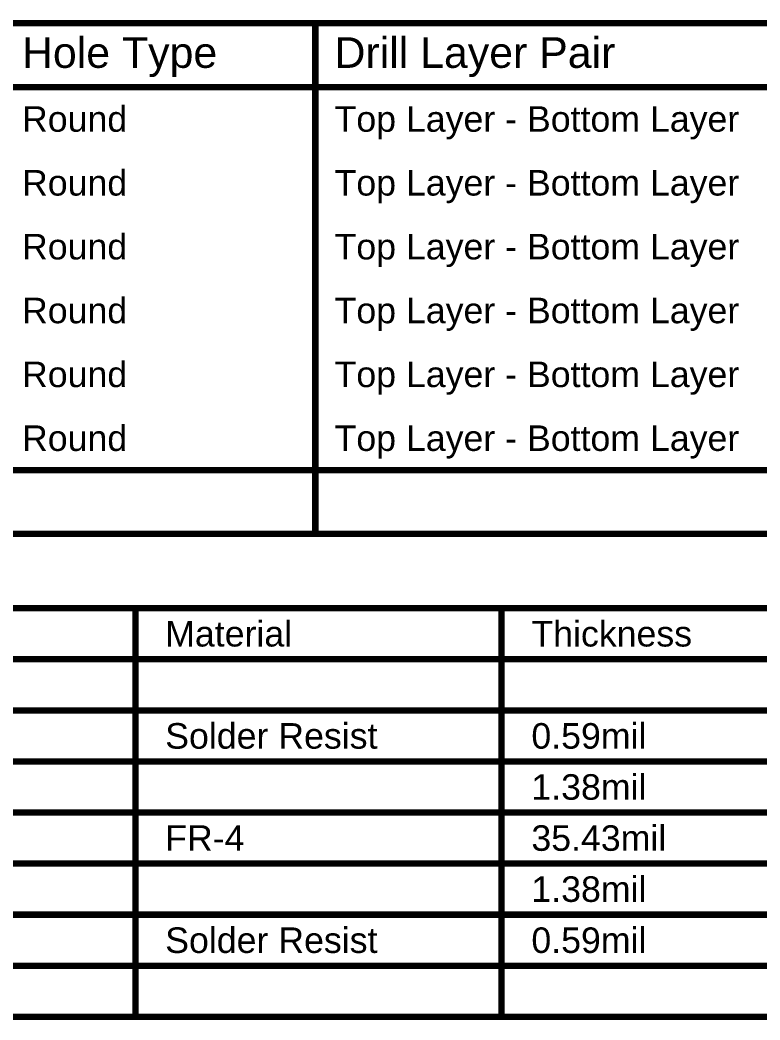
# Model space of a CAD drawing. Header units: inches. Extents: x 0 to 12.8, y -0.1 to 3.5.
# Drawn here: x 2.784 to 4.522, y 1.176 to 3.526 of the extents above; entities that cross this region are included whole.
import ezdxf

# ---------------------------------------------------------------- set-up
doc = ezdxf.new("R2010")
doc.units = ezdxf.units.IN
doc.header["$MEASUREMENT"] = 0
doc.layers.add('Drill Drawing', color=1, linetype='Continuous')
doc.layers.add('Fabrication', color=76, linetype='Continuous')
doc.styles.add('Arial', font='', dxfattribs={"height": 0.2})
doc.styles.get('Arial').set_extended_font_data('Arial')

msp = doc.modelspace()

# ---------------------------------------------------------------- linework, layer by layer
at = {"layer": 'Drill Drawing'}
for points in [[(0.0075, 3.5185, 0.015, 0.015, 0), (12.7519, 3.5185, 0.015, 0.015, 0)], [(3.4776, 2.3185, 0.015, 0.015, 0), (3.4776, 3.5185, 0.015, 0.015, 0)], [(0.0075, 3.3685, 0.015, 0.015, 0), (12.7519, 3.3685, 0.015, 0.015, 0)], [(0.0075, 2.4685, 0.015, 0.015, 0), (12.7519, 2.4685, 0.015, 0.015, 0)], [(0.0075, 2.3185, 0.015, 0.015, 0), (12.7519, 2.3185, 0.015, 0.015, 0)]]:
    msp.add_lwpolyline(points, format="xyseb", dxfattribs=at)
for points in [[(3.4738, 3.5185, 0.0075, 0.0075, 1), (3.4813, 3.5185, 0.0075, 0.0075, 1)], [(3.4738, 2.3185, 0.0075, 0.0075, 1), (3.4813, 2.3185, 0.0075, 0.0075, 1)]]:
    msp.add_lwpolyline(points, format="xyseb", close=True, dxfattribs=at)
at = {"layer": 'Fabrication'}
for points in [[(1.7153, 2.144, 0.015, 0.015, 0), (6.2541, 2.144, 0.015, 0.015, 0)], [(3.055, 1.184, 0.015, 0.015, 0), (3.055, 2.144, 0.015, 0.015, 0)], [(3.9148, 1.184, 0.015, 0.015, 0), (3.9148, 2.144, 0.015, 0.015, 0)], [(1.7153, 2.024, 0.015, 0.015, 0), (6.2541, 2.024, 0.015, 0.015, 0)], [(2.1253, 1.904, 0.015, 0.015, 0), (3.055, 1.904, 0.015, 0.015, 0)], [(3.055, 1.904, 0.015, 0.015, 0), (3.9148, 1.904, 0.015, 0.015, 0)], [(3.9148, 1.904, 0.015, 0.015, 0), (4.5646, 1.904, 0.015, 0.015, 0)], [(2.1253, 1.784, 0.015, 0.015, 0), (3.055, 1.784, 0.015, 0.015, 0)], [(3.055, 1.784, 0.015, 0.015, 0), (3.9148, 1.784, 0.015, 0.015, 0)], [(3.9148, 1.784, 0.015, 0.015, 0), (4.5646, 1.784, 0.015, 0.015, 0)], [(2.1253, 1.664, 0.015, 0.015, 0), (3.055, 1.664, 0.015, 0.015, 0)], [(3.055, 1.664, 0.015, 0.015, 0), (3.9148, 1.664, 0.015, 0.015, 0)], [(3.9148, 1.664, 0.015, 0.015, 0), (4.5646, 1.664, 0.015, 0.015, 0)], [(2.1253, 1.544, 0.015, 0.015, 0), (3.055, 1.544, 0.015, 0.015, 0)], [(3.055, 1.544, 0.015, 0.015, 0), (3.9148, 1.544, 0.015, 0.015, 0)], [(3.9148, 1.544, 0.015, 0.015, 0), (4.5646, 1.544, 0.015, 0.015, 0)], [(2.1253, 1.424, 0.015, 0.015, 0), (3.055, 1.424, 0.015, 0.015, 0)], [(3.055, 1.424, 0.015, 0.015, 0), (3.9148, 1.424, 0.015, 0.015, 0)], [(3.9148, 1.424, 0.015, 0.015, 0), (4.5646, 1.424, 0.015, 0.015, 0)], [(2.1253, 1.304, 0.015, 0.015, 0), (3.055, 1.304, 0.015, 0.015, 0)], [(3.055, 1.304, 0.015, 0.015, 0), (3.9148, 1.304, 0.015, 0.015, 0)], [(3.9148, 1.304, 0.015, 0.015, 0), (4.5646, 1.304, 0.015, 0.015, 0)], [(2.1253, 1.184, 0.015, 0.015, 0), (3.055, 1.184, 0.015, 0.015, 0)], [(3.055, 1.184, 0.015, 0.015, 0), (3.9148, 1.184, 0.015, 0.015, 0)], [(3.9148, 1.184, 0.015, 0.015, 0), (4.5646, 1.184, 0.015, 0.015, 0)]]:
    msp.add_lwpolyline(points, format="xyseb", dxfattribs=at)
for points in [[(3.0513, 2.144, 0.0075, 0.0075, 1), (3.0587, 2.144, 0.0075, 0.0075, 1)], [(3.911, 2.144, 0.0075, 0.0075, 1), (3.9185, 2.144, 0.0075, 0.0075, 1)], [(3.0513, 1.904, 0.0075, 0.0075, 1), (3.0587, 1.904, 0.0075, 0.0075, 1)], [(3.0513, 1.904, 0.0075, 0.0075, 1), (3.0587, 1.904, 0.0075, 0.0075, 1)], [(3.911, 1.904, 0.0075, 0.0075, 1), (3.9185, 1.904, 0.0075, 0.0075, 1)], [(3.911, 1.904, 0.0075, 0.0075, 1), (3.9185, 1.904, 0.0075, 0.0075, 1)], [(3.0513, 1.784, 0.0075, 0.0075, 1), (3.0587, 1.784, 0.0075, 0.0075, 1)], [(3.0513, 1.784, 0.0075, 0.0075, 1), (3.0587, 1.784, 0.0075, 0.0075, 1)], [(3.911, 1.784, 0.0075, 0.0075, 1), (3.9185, 1.784, 0.0075, 0.0075, 1)], [(3.911, 1.784, 0.0075, 0.0075, 1), (3.9185, 1.784, 0.0075, 0.0075, 1)], [(3.0513, 1.664, 0.0075, 0.0075, 1), (3.0587, 1.664, 0.0075, 0.0075, 1)], [(3.0513, 1.664, 0.0075, 0.0075, 1), (3.0587, 1.664, 0.0075, 0.0075, 1)], [(3.911, 1.664, 0.0075, 0.0075, 1), (3.9185, 1.664, 0.0075, 0.0075, 1)], [(3.911, 1.664, 0.0075, 0.0075, 1), (3.9185, 1.664, 0.0075, 0.0075, 1)], [(3.0513, 1.544, 0.0075, 0.0075, 1), (3.0587, 1.544, 0.0075, 0.0075, 1)], [(3.0513, 1.544, 0.0075, 0.0075, 1), (3.0587, 1.544, 0.0075, 0.0075, 1)], [(3.911, 1.544, 0.0075, 0.0075, 1), (3.9185, 1.544, 0.0075, 0.0075, 1)], [(3.911, 1.544, 0.0075, 0.0075, 1), (3.9185, 1.544, 0.0075, 0.0075, 1)], [(3.0513, 1.424, 0.0075, 0.0075, 1), (3.0587, 1.424, 0.0075, 0.0075, 1)], [(3.0513, 1.424, 0.0075, 0.0075, 1), (3.0587, 1.424, 0.0075, 0.0075, 1)], [(3.911, 1.424, 0.0075, 0.0075, 1), (3.9185, 1.424, 0.0075, 0.0075, 1)], [(3.911, 1.424, 0.0075, 0.0075, 1), (3.9185, 1.424, 0.0075, 0.0075, 1)], [(3.0513, 1.304, 0.0075, 0.0075, 1), (3.0587, 1.304, 0.0075, 0.0075, 1)], [(3.0513, 1.304, 0.0075, 0.0075, 1), (3.0587, 1.304, 0.0075, 0.0075, 1)], [(3.911, 1.304, 0.0075, 0.0075, 1), (3.9185, 1.304, 0.0075, 0.0075, 1)], [(3.911, 1.304, 0.0075, 0.0075, 1), (3.9185, 1.304, 0.0075, 0.0075, 1)], [(3.0513, 1.184, 0.0075, 0.0075, 1), (3.0587, 1.184, 0.0075, 0.0075, 1)], [(3.0513, 1.184, 0.0075, 0.0075, 1), (3.0587, 1.184, 0.0075, 0.0075, 1)], [(3.0513, 1.184, 0.0075, 0.0075, 1), (3.0587, 1.184, 0.0075, 0.0075, 1)], [(3.911, 1.184, 0.0075, 0.0075, 1), (3.9185, 1.184, 0.0075, 0.0075, 1)], [(3.911, 1.184, 0.0075, 0.0075, 1), (3.9185, 1.184, 0.0075, 0.0075, 1)], [(3.911, 1.184, 0.0075, 0.0075, 1), (3.9185, 1.184, 0.0075, 0.0075, 1)]]:
    msp.add_lwpolyline(points, format="xyseb", close=True, dxfattribs=at)

# ---------------------------------------------------------------- texts
at = {"layer": 'Drill Drawing', "style": 'Arial'}
for s, height, p in [('Hole Type', 0.072, (2.7888, 3.4135)), ('Drill Layer Pair', 0.072, (3.5226, 3.4135)), ('Round', 0.06, (2.7888, 3.2635)), ('Top Layer - Bottom Layer', 0.06, (3.5226, 3.2635)), ('Round', 0.06, (2.7888, 3.1135)), ('Top Layer - Bottom Layer', 0.06, (3.5226, 3.1135)), ('Round', 0.06, (2.7888, 2.9635)), ('Top Layer - Bottom Layer', 0.06, (3.5226, 2.9635)), ('Round', 0.06, (2.7888, 2.8135)), ('Top Layer - Bottom Layer', 0.06, (3.5226, 2.8135)), ('Round', 0.06, (2.7888, 2.6635)), ('Top Layer - Bottom Layer', 0.06, (3.5226, 2.6635)), ('Round', 0.06, (2.7888, 2.5135)), ('Top Layer - Bottom Layer', 0.06, (3.5226, 2.5135))]:
    msp.add_text(s, height=height, dxfattribs=at).set_placement(p)
at = {"layer": 'Fabrication', "style": 'Arial'}
for s, p in [('Material', (3.125, 2.054)), ('Thickness', (3.9848, 2.054)), ('Solder Resist', (3.125, 1.814)), ('0.59mil', (3.9848, 1.814)), ('1.38mil', (3.9848, 1.694)), ('FR-4', (3.125, 1.574)), ('35.43mil', (3.9848, 1.574)), ('1.38mil', (3.9848, 1.454)), ('Solder Resist', (3.125, 1.334)), ('0.59mil', (3.9848, 1.334))]:
    msp.add_text(s, height=0.06, dxfattribs=at).set_placement(p)

doc.saveas('drawing.dxf')
